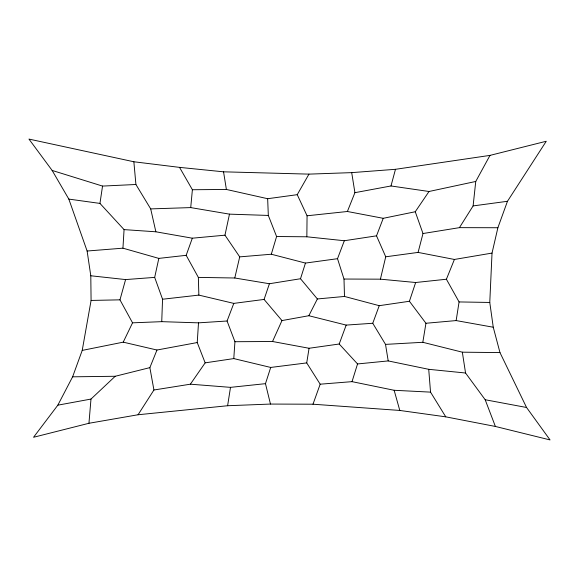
<?xml version="1.0" encoding="UTF-8"?>
<svg xmlns="http://www.w3.org/2000/svg" width="579" height="579" viewBox="0 0 579 579"><rect width="100%" height="100%" fill="white"/><g stroke="black" fill="none" stroke-linecap="round" stroke-linejoin="round"><path stroke-width="0.87" d="M489.993 155.389L475.75 181.466L429.01 191.49L415.259 211.748L383.233 218.312L376.524 235.834L344.331 240.734L306.848 236.789L307.065 215.779L297.244 194.674L308.962 174.127L351.706 172.629L395.479 169.307L489.993 155.389L546.258 141.262L507.465 201.289L497.882 227.735L492.027 253.088L489.776 302.455L493.257 327.229L499.974 352.589L526.557 407.486L550.05 439.924L495.392 426.455L445.765 416.844L399.792 410.446L312.993 404.214L270.465 404.062L227.612 405.734L138.063 414.752L88.949 423.278L33.546 437.275L57.842 405.162L72.614 376.82L82.218 350.404L91.084 300.436L90.794 275.77L87.118 251.018L68.829 199.096L52.139 170.436L28.95 139.076L133.865 161.765L179.541 167.374L223.545 171.818L308.962 174.127M82.218 350.404L123.226 342.153L132.54 322.829L161.736 321.656L162.554 299.234L154.68 277.392L158.827 258.393L186.177 255.317L192.322 238.193L224.97 235.183L239.713 256.873L234.777 278L198.358 277.399L186.177 255.317M158.827 258.393L122.943 248.174L124.065 229.61L99.95 203.41L68.829 199.096M138.063 414.752L153.927 390L190.375 384.188L205.154 362.852L197.236 342.551L198.503 322.85L227.069 321.005L233.793 303.389L264.082 299.43L281.973 320.578L308.831 315.721L346.177 325.094L372.76 323.27L385.52 344.389L388.205 360.92L428.721 369.315L465.552 373.006L485.188 399.749L495.392 426.455M205.154 362.852L233.786 358.589L234.936 341.719L227.069 321.005M88.949 423.278L90.983 399.069L115.228 376.27L149.867 367.629L156.967 350.027L197.236 342.551M133.865 161.765L135.913 184.491L150.699 208.903L190.723 207.593L192.387 189.738L179.541 167.374M344.331 240.734L337.521 258.69L343.998 279.042L380.41 279.172L385.73 256.794L418.089 252.408L422.996 233.532L459.436 227.648L473.115 205.914L475.75 181.466M99.95 203.41L102.541 186.083L135.913 184.491M227.612 405.734L230.5 387.358L265.479 383.66L270.711 367.441L306.718 362.91L320.173 384.195L312.993 404.214M446.409 279.237L415.657 282.509L409.418 301.268L425.941 323.263L456.151 320.578L459.075 301.934L446.409 279.237L454.406 259.457L492.027 253.088M306.718 362.91L309.063 348.269L339.2 344.013L357.54 363.945L388.205 360.92M385.52 344.389L422.822 342.298L425.941 323.263M224.97 235.183L229.472 214.143L268.323 215.439L276.588 236.522L271.305 254.232L239.713 256.873M307.065 215.779L347.386 211.494L354.913 192.677L390.984 185.968L395.479 169.307M132.54 322.829L119.969 299.842L125.592 279.577L154.68 277.392M320.173 384.195L352.025 381.648L357.54 363.945M409.418 301.268L379.238 305.683L344.491 296.448L317.372 298.959L300.508 278.738L305.459 263.076L337.521 258.69M264.082 299.43L269.409 283.739L300.508 278.738M372.76 323.27L379.238 305.683M339.2 344.013L346.177 325.094M234.936 341.719L272.528 341.501L281.973 320.578M308.831 315.721L317.372 298.959M57.842 405.162L90.983 399.069M192.387 189.738L226.389 189.456L267.657 198.713L297.244 194.674M473.115 205.914L507.465 201.289M162.554 299.234L198.858 295.102L233.793 303.389M87.118 251.018L122.943 248.174M91.084 300.436L119.969 299.842M72.614 376.82L115.228 376.27M459.436 227.648L497.882 227.735M276.588 236.522L306.848 236.789M422.822 342.298L462.339 352.184L499.974 352.589M459.075 301.934L489.776 302.455M161.736 321.656L198.503 322.85M352.025 381.648L394.14 390.282L430.537 392.128L445.765 416.844M124.065 229.61L155.874 231.795L192.322 238.193M190.375 384.188L230.5 387.358M380.41 279.172L415.657 282.509M90.794 275.77L125.592 279.577M390.984 185.968L429.01 191.49M234.777 278L269.409 283.739M190.723 207.593L229.472 214.143M456.151 320.578L493.257 327.229M272.528 341.501L309.063 348.269M485.188 399.749L526.557 407.486M347.386 211.494L383.233 218.312M418.089 252.408L454.406 259.457M123.226 342.153L156.967 350.027M233.786 358.589L270.711 367.441M271.305 254.232L305.459 263.076M52.139 170.436L102.541 186.083M376.524 235.834L385.73 256.794M415.259 211.748L422.996 233.532M394.14 390.282L399.792 410.446M265.479 383.66L270.465 404.062M150.699 208.903L155.874 231.795M149.867 367.629L153.927 390M223.545 171.818L226.389 189.456M351.706 172.629L354.913 192.677M462.339 352.184L465.552 373.006M428.721 369.315L430.537 392.128M267.657 198.713L268.323 215.439M343.998 279.042L344.491 296.448M198.358 277.399L198.858 295.102"/></g></svg>
